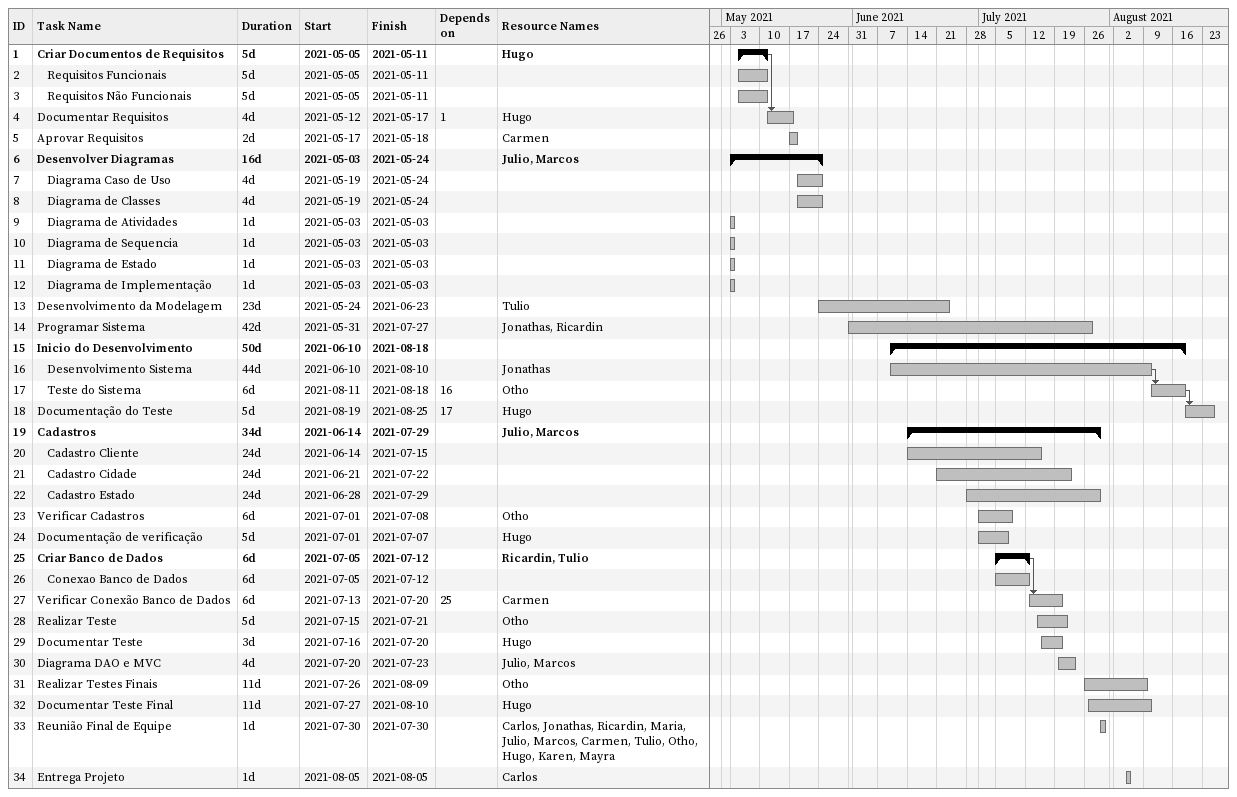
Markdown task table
| ID | Level | Task | Duration | Start | Finish | Predecessors | Resources |
|---|---|---|---|---|---|---|---|
| 1 | 1 | **Criar Documentos de Requisitos** | 5d | 2021-05-05 | 2021-05-11 |  | Hugo |
| 2 | 2 | Requisitos Funcionais | 5d | 2021-05-05 | 2021-05-11 |  |  |
| 3 | 2 | Requisitos Não Funcionais | 5d | 2021-05-05 | 2021-05-11 |  |  |
| 4 | 1 | Documentar Requisitos | 4d | 2021-05-12 | 2021-05-17 | 1 | Hugo |
| 5 | 1 | Aprovar Requisitos | 2d | 2021-05-17 | 2021-05-18 |  | Carmen |
| 6 | 1 | **Desenvolver Diagramas** | 16d | 2021-05-03 | 2021-05-24 |  | Julio, Marcos |
| 7 | 2 | Diagrama Caso de Uso | 4d | 2021-05-19 | 2021-05-24 |  |  |
| 8 | 2 | Diagrama de Classes | 4d | 2021-05-19 | 2021-05-24 |  |  |
| 9 | 2 | Diagrama de Atividades | 1d | 2021-05-03 | 2021-05-03 |  |  |
| 10 | 2 | Diagrama de Sequencia | 1d | 2021-05-03 | 2021-05-03 |  |  |
| 11 | 2 | Diagrama de Estado | 1d | 2021-05-03 | 2021-05-03 |  |  |
| 12 | 2 | Diagrama de Implementação | 1d | 2021-05-03 | 2021-05-03 |  |  |
| 13 | 1 | Desenvolvimento da Modelagem | 23d | 2021-05-24 | 2021-06-23 |  | Tulio |
| 14 | 1 | Programar Sistema | 42d | 2021-05-31 | 2021-07-27 |  | Jonathas, Ricardin |
| 15 | 1 | **Inicio do Desenvolvimento** | 50d | 2021-06-10 | 2021-08-18 |  |  |
| 16 | 2 | Desenvolvimento Sistema | 44d | 2021-06-10 | 2021-08-10 |  | Jonathas |
| 17 | 2 | Teste do Sistema | 6d | 2021-08-11 | 2021-08-18 | 16 | Otho |
| 18 | 1 | Documentação do Teste | 5d | 2021-08-19 | 2021-08-25 | 17 | Hugo |
| 19 | 1 | **Cadastros** | 34d | 2021-06-14 | 2021-07-29 |  | Julio, Marcos |
| 20 | 2 | Cadastro Cliente | 24d | 2021-06-14 | 2021-07-15 |  |  |
| 21 | 2 | Cadastro Cidade | 24d | 2021-06-21 | 2021-07-22 |  |  |
| 22 | 2 | Cadastro Estado | 24d | 2021-06-28 | 2021-07-29 |  |  |
| 23 | 1 | Verificar Cadastros | 6d | 2021-07-01 | 2021-07-08 |  | Otho |
| 24 | 1 | Documentação de verificação | 5d | 2021-07-01 | 2021-07-07 |  | Hugo |
| 25 | 1 | **Criar Banco de Dados** | 6d | 2021-07-05 | 2021-07-12 |  | Ricardin, Tulio |
| 26 | 2 | Conexao Banco de Dados | 6d | 2021-07-05 | 2021-07-12 |  |  |
| 27 | 1 | Verificar Conexão Banco de Dados | 6d | 2021-07-13 | 2021-07-20 | 25 | Carmen |
| 28 | 1 | Realizar Teste | 5d | 2021-07-15 | 2021-07-21 |  | Otho |
| 29 | 1 | Documentar Teste | 3d | 2021-07-16 | 2021-07-20 |  | Hugo |
| 30 | 1 | Diagrama DAO e MVC | 4d | 2021-07-20 | 2021-07-23 |  | Julio, Marcos |
| 31 | 1 | Realizar Testes Finais | 11d | 2021-07-26 | 2021-08-09 |  | Otho |
| 32 | 1 | Documentar Teste Final | 11d | 2021-07-27 | 2021-08-10 |  | Hugo |
| 33 | 1 | Reunião Final de Equipe | 1d | 2021-07-30 | 2021-07-30 |  | Carlos, Jonathas, Ricardin, Maria, Julio, Marcos, Carmen, Tulio, Otho, Hugo, Karen, Mayra |
| 34 | 1 | Entrega Projeto | 1d | 2021-08-05 | 2021-08-05 |  | Carlos |
